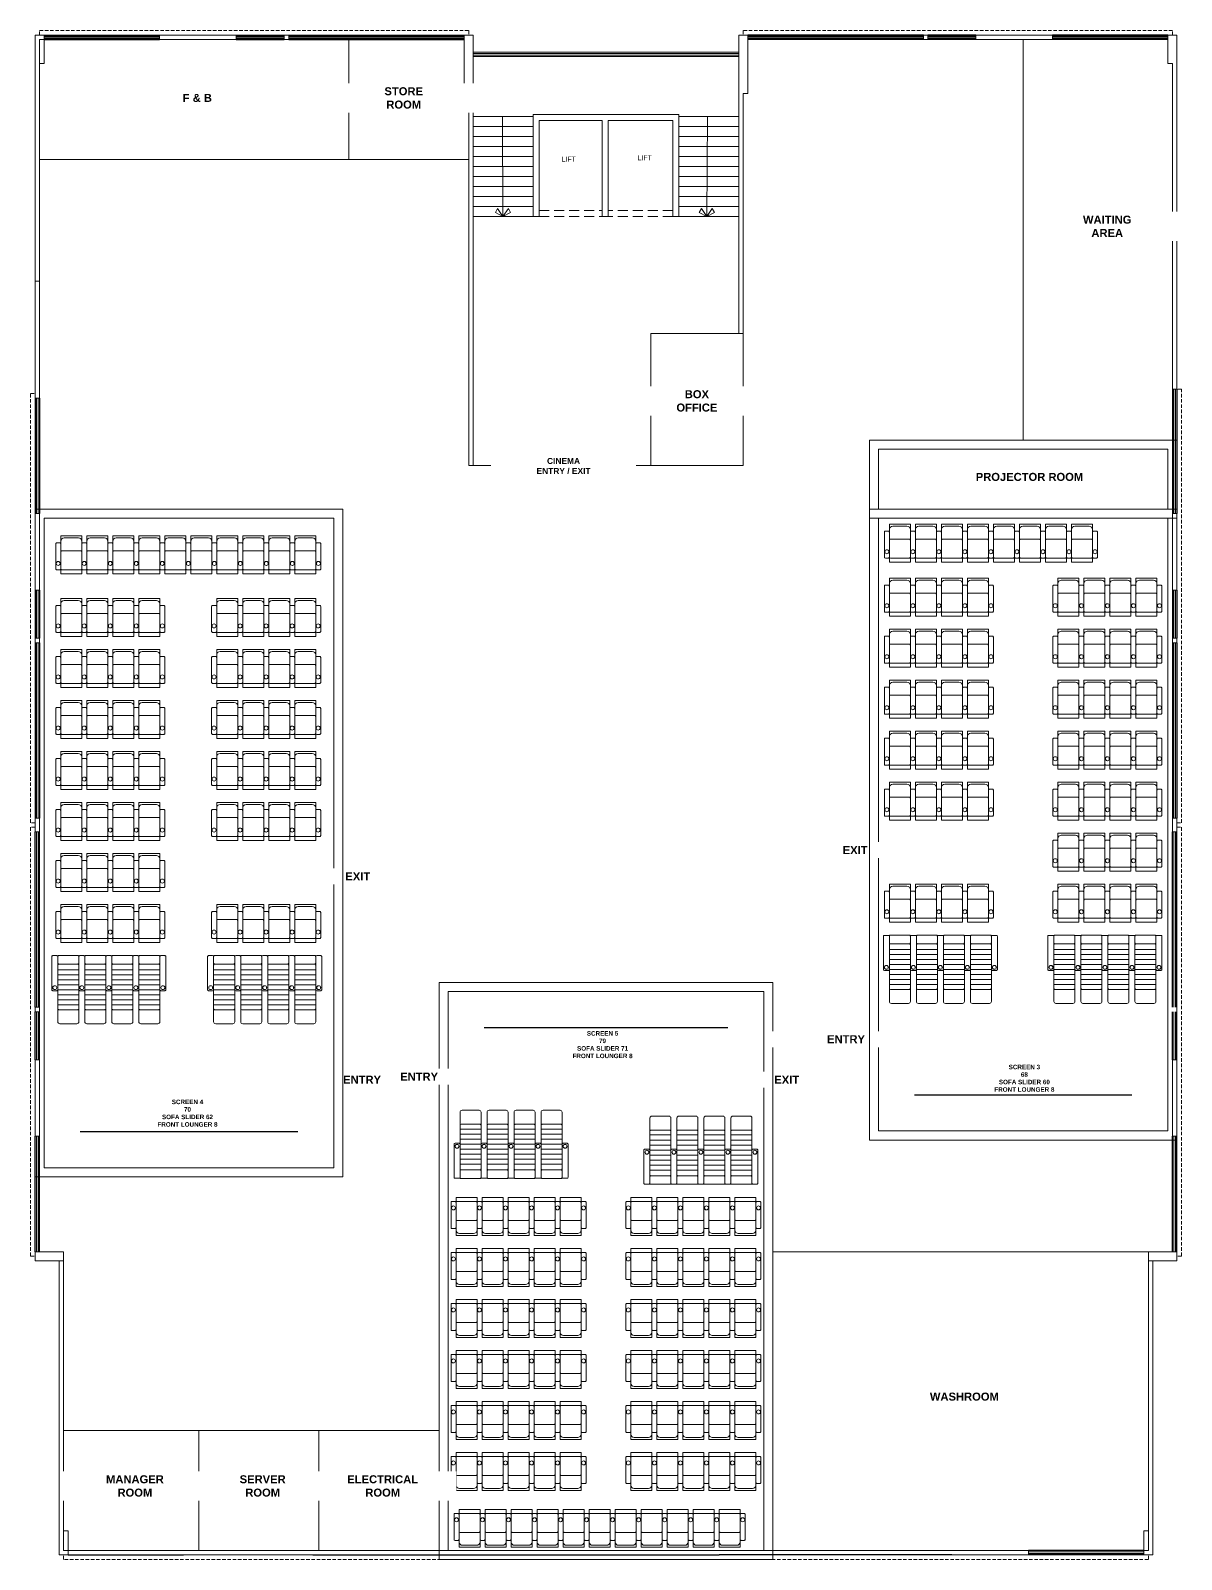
# Model space of a CAD drawing. Header units: inches. Extents: x 1807 to 67852, y 1160 to 20242.
# Drawn here: x 64494 to 65645, y 3466 to 4995 of the extents above; entities that cross this region are included whole.
import ezdxf
from ezdxf.lldxf.tags import DXFTag

# ---------------------------------------------------------------- set-up
doc = ezdxf.new("R2010")
doc.units = ezdxf.units.IN
doc.header["$MEASUREMENT"] = 0
doc.linetypes.add('DASHED', pattern=[0.75, 0.5, -0.25])
for name, color, linetype, lineweight in [('02WINDOW & DOTTED', 8, 'Continuous', 20), ('CHAIRS', 34, 'Continuous', 20), ('elev1', 250, 'Continuous', 15), ('Nstair', 8, 'Continuous', 20), ('PROJ.', 8, 'DASHED', 20), ('RAILING', 8, 'Continuous', 25), ('Railing 01', 8, 'Continuous', 18), ('SHOP TEXT', 7, 'Continuous', 15), ('text', 7, 'Continuous', 15), ('wall', 7, 'Continuous', 20), ('WALLS', 7, 'Continuous', 20)]:
    doc.layers.add(name, color=color, linetype=linetype, lineweight=lineweight)
doc.layers.add('GF', color=36, linetype='Continuous')
doc.styles.add('Krupalu 1', font='arial.ttf')
doc.styles.add('title block', font='')
doc.styles.get('title block').set_extended_font_data('Gulim')
tags = doc.linetypes.add('HIDDEN', pattern=[0.375, 0.25, -0.125]).pattern_tags.tags
tags[6:7] = [DXFTag(74, 4), DXFTag(75, 0), DXFTag(340, '0'), DXFTag(46, 1.0), DXFTag(50, 0.0), DXFTag(44, 0.0), DXFTag(45, 0.0)]
tags[4:5] = [DXFTag(74, 4), DXFTag(75, 0), DXFTag(340, '0'), DXFTag(46, 1.0), DXFTag(50, 0.0), DXFTag(44, 0.0), DXFTag(45, 0.0)]

# ---------------------------------------------------------------- blocks, each defined once
blk = doc.blocks.new('Recliner chair-01')
at = {"layer": 'CHAIRS', "linetype": 'HIDDEN', "lineweight": -2}
blk.add_lwpolyline([(-10.5, 33.9), (10.5, 33.9), (10.5, -4), (-10.5, -4)], close=True, dxfattribs=at)
at = {"layer": 'CHAIRS', "lineweight": -2}
for points in [[(-7.1, 31.9), (7.1, 31.9, -0.414214), (10.5, 28.5), (10.5, 1, -0.414214), (9.5, 0), (-9.5, 0, -0.414214), (-10.5, 1), (-10.5, 28.5, -0.414214)], [(-10.5, 1), (-10.5, 26, 0.414214), (-11.5, 27), (-14.5, 27, 0.414214), (-15.5, 26), (-15.5, 1, 0.414214), (-14.5, 0), (-11.5, 0, 0.414214)], [(10.5, 1), (10.5, 18, 0.414214), (9.5, 19), (-9.5, 19, 0.414214), (-10.5, 18), (-10.5, 1, 0.414214), (-9.5, 0), (9.5, 0, 0.414214)], [(10.5, 1), (10.5, 26, -0.414214), (11.5, 27), (14.5, 27, -0.414214), (15.5, 26), (15.5, 1, -0.414214), (14.5, 0), (11.5, 0, -0.414214)]]:
    blk.add_lwpolyline(points, format="xyb", close=True, dxfattribs=at)
for centre in [(-13, 6.4), (13.1, 6.4)]:
    blk.add_circle(centre, 2, dxfattribs=at)
blk = doc.blocks.new('*U634')
at = {"layer": 'CHAIRS'}
blk.add_blockref('Recliner chair-01', (0, -14.9), dxfattribs=at)
blk = doc.blocks.new('*U633')
at = {"layer": 'GF', "color": 0, "linetype": 'ByBlock', "lineweight": -2}
for p in [(0, 0), (26, 0), (52, 0), (78, 0)]:
    blk.add_blockref('*U634', p, dxfattribs=at)
at = {"layer": 'GF', "color": 0, "linetype": 'ByBlock', "lineweight": -2, "transparency": 16777216}
for p in [(104, 0), (130, 0), (156, 0), (182, 0), (208, 0), (234, 0), (260, 0)]:
    blk.add_blockref('*U634', p, dxfattribs=at)
blk = doc.blocks.new('*U636')
at = {"layer": 'CHAIRS'}
blk.add_blockref('Recliner chair-01', (0, -14.9), dxfattribs=at)
blk = doc.blocks.new('*U635')
at = {"layer": 'GF', "color": 0, "linetype": 'ByBlock', "lineweight": -2}
for p in [(0, 0), (26, 0), (52, 0), (78, 0)]:
    blk.add_blockref('*U636', p, dxfattribs=at)
at = {"layer": 'GF', "color": 0, "linetype": 'ByBlock', "lineweight": -2, "transparency": 16777216}
for p in [(104, 0), (0, -51), (26, -51), (52, -51), (78, -51), (104, -51), (0, -102), (26, -102), (52, -102), (78, -102), (104, -102), (0, -153), (26, -153), (52, -153), (78, -153), (104, -153), (0, -204), (26, -204), (52, -204), (78, -204), (104, -204), (0, -255), (26, -255), (52, -255), (78, -255), (104, -255)]:
    blk.add_blockref('*U636', p, dxfattribs=at)
blk = doc.blocks.new('*U638')
at = {"layer": 'CHAIRS'}
blk.add_blockref('Recliner chair-01', (0, -14.9), dxfattribs=at)
blk = doc.blocks.new('*U637')
at = {"layer": 'GF', "color": 0, "linetype": 'ByBlock', "lineweight": -2}
for p in [(0, 0), (26, 0), (52, 0), (78, 0)]:
    blk.add_blockref('*U638', p, dxfattribs=at)
at = {"layer": 'GF', "color": 0, "linetype": 'ByBlock', "lineweight": -2, "transparency": 16777216}
for p in [(104, 0), (0, -51), (26, -51), (52, -51), (78, -51), (104, -51), (0, -102), (26, -102), (52, -102), (78, -102), (104, -102), (0, -153), (26, -153), (52, -153), (78, -153), (104, -153), (0, -204), (26, -204), (52, -204), (78, -204), (104, -204), (0, -255), (26, -255), (52, -255), (78, -255), (104, -255)]:
    blk.add_blockref('*U638', p, dxfattribs=at)
blk = doc.blocks.new("Lounger - 21''")
at = {"layer": 'CHAIRS', "color": 250}
for p, q in [((-10.5, -14.3), (10.5, -14.3)), ((-10.5, -19.3), (10.5, -19.3)), ((-10.5, -24.3), (10.5, -24.3)), ((-10.5, -29.3), (10.5, -29.3)), ((-10.5, -34.3), (10.5, -34.3)), ((-10.5, -39.3), (10.5, -39.3)), ((-10.5, -44.3), (10.5, -44.3)), ((-10.5, -49.3), (10.5, -49.3))]:
    blk.add_line(p, q, dxfattribs=at)
at = {"layer": 'CHAIRS'}
for points in [[(-9.5, -8.5), (9.5, -8.5, 0.414214), (10.5, -7.5), (10.5, -1, 0.414214), (9.5, 0), (-9.5, 0, 0.414214), (-10.5, -1), (-10.5, -7.5, 0.414214)], [(-16.5, -1.1), (-16.5, -34.1, 0.414214), (-15.5, -35.1), (-11.5, -35.1, 0.414214), (-10.5, -34.1), (-10.5, -1.1, 0.414214), (-11.5, -0.1), (-15.5, -0.1, 0.414214)], [(-9.5, -8.5), (9.5, -8.5, -0.414214), (10.5, -9.5), (10.5, -66.2, -0.414214), (8.5, -68.2), (-8.5, -68.2, -0.414214), (-10.5, -66.2), (-10.5, -9.5, -0.414214)], [(16.5, -1.1), (16.5, -34.1, -0.414214), (15.5, -35.1), (11.5, -35.1, -0.414214), (10.5, -34.1), (10.5, -1.1, -0.414214), (11.5, -0.1), (15.5, -0.1, -0.414214)]]:
    blk.add_lwpolyline(points, format="xyb", close=True, dxfattribs=at)
blk.add_lwpolyline([(-10.5, -43.7), (-10.5, -53.1, 0.414214), (-9.5, -54.1), (9.5, -54.1, 0.414214), (10.5, -53.1), (10.5, -43.7)], format="xyb", dxfattribs=at)
for centre, radius in [((-13.5, -32.1), 1.99), ((-13.5, -32.1), 1.89), ((13.5, -32.1), 1.99), ((13.5, -32.1), 1.89)]:
    blk.add_circle(centre, radius, dxfattribs=at)
blk = doc.blocks.new('*U632')
at = {"layer": 'CHAIRS'}
blk.add_blockref("Lounger - 21''", (0, 34.1, -172020), dxfattribs=at)
blk = doc.blocks.new('*U631')
at = {"layer": 'elev1', "color": 0, "linetype": 'ByBlock', "lineweight": -2}
for p in [(0, 0), (27, 0), (54, 0), (81, 0)]:
    blk.add_blockref('*U632', p, dxfattribs=at)
blk = doc.blocks.new('*U640')
at = {"layer": 'CHAIRS'}
blk.add_blockref("Lounger - 21''", (0, 34.1, -172020), dxfattribs=at)
blk = doc.blocks.new('*U639')
at = {"layer": 'elev1', "color": 0, "linetype": 'ByBlock', "lineweight": -2}
for p in [(0, 0), (27, 0), (54, 0), (81, 0)]:
    blk.add_blockref('*U640', p, dxfattribs=at)
blk = doc.blocks.new('*U646')
at = {"layer": 'CHAIRS'}
blk.add_blockref('Recliner chair-01', (0, -14.9), dxfattribs=at)
blk = doc.blocks.new('*U645')
at = {"layer": 'GF', "color": 0, "linetype": 'ByBlock', "lineweight": -2}
for p in [(0, 0), (26, 0), (52, 0), (78, 0)]:
    blk.add_blockref('*U646', p, dxfattribs=at)
at = {"layer": 'GF', "color": 0, "linetype": 'ByBlock', "lineweight": -2, "transparency": 16777216}
for p in [(104, 0), (130, 0), (156, 0), (182, 0)]:
    blk.add_blockref('*U646', p, dxfattribs=at)
blk = doc.blocks.new('*U648')
at = {"layer": 'CHAIRS'}
blk.add_blockref('Recliner chair-01', (0, -14.9), dxfattribs=at)
blk = doc.blocks.new('*U647')
at = {"layer": 'GF', "color": 0, "linetype": 'ByBlock', "lineweight": -2}
for p in [(0, 0), (26, 0), (52, 0), (78, 0)]:
    blk.add_blockref('*U648', p, dxfattribs=at)
at = {"layer": 'GF', "color": 0, "linetype": 'ByBlock', "lineweight": -2, "transparency": 16777216}
for p in [(0, -51), (26, -51), (52, -51), (78, -51), (0, -102), (26, -102), (52, -102), (78, -102), (0, -153), (26, -153), (52, -153), (78, -153), (0, -204), (26, -204), (52, -204), (78, -204), (0, -255), (26, -255), (52, -255), (78, -255), (0, -306), (26, -306), (52, -306), (78, -306)]:
    blk.add_blockref('*U648', p, dxfattribs=at)
blk = doc.blocks.new('*U650')
at = {"layer": 'CHAIRS'}
blk.add_blockref("Lounger - 21''", (0, 34.1, -172020), dxfattribs=at)
blk = doc.blocks.new('*U649')
at = {"layer": 'elev1', "color": 0, "linetype": 'ByBlock', "lineweight": -2}
for p in [(0, 0), (27, 0), (54, 0), (81, 0)]:
    blk.add_blockref('*U650', p, dxfattribs=at)
blk = doc.blocks.new('*U652')
at = {"layer": 'CHAIRS'}
blk.add_blockref("Lounger - 21''", (0, 34.1, -172020), dxfattribs=at)
blk = doc.blocks.new('*U651')
at = {"layer": 'elev1', "color": 0, "linetype": 'ByBlock', "lineweight": -2}
for p in [(0, 0), (27, 0), (54, 0), (81, 0)]:
    blk.add_blockref('*U652', p, dxfattribs=at)
blk = doc.blocks.new('*U654')
at = {"layer": 'CHAIRS'}
blk.add_blockref('Recliner chair-01', (0, -14.9), dxfattribs=at)
blk = doc.blocks.new('*U653')
at = {"layer": 'GF', "color": 0, "linetype": 'ByBlock', "lineweight": -2}
for p in [(0, 0), (26, 0), (52, 0), (78, 0)]:
    blk.add_blockref('*U654', p, dxfattribs=at)
at = {"layer": 'GF', "color": 0, "linetype": 'ByBlock', "lineweight": -2, "transparency": 16777216}
for p in [(0, -51), (26, -51), (52, -51), (78, -51), (0, -102), (26, -102), (52, -102), (78, -102), (0, -153), (26, -153), (52, -153), (78, -153), (0, -204), (26, -204), (52, -204), (78, -204)]:
    blk.add_blockref('*U654', p, dxfattribs=at)
blk = doc.blocks.new('*U656')
at = {"layer": 'CHAIRS'}
blk.add_blockref('Recliner chair-01', (0, -14.9), dxfattribs=at)
blk = doc.blocks.new('*U655')
at = {"layer": 'GF', "color": 0, "linetype": 'ByBlock', "lineweight": -2}
for p in [(0, 0), (26, 0), (52, 0), (78, 0)]:
    blk.add_blockref('*U656', p, dxfattribs=at)
blk = doc.blocks.new('*U658')
at = {"layer": 'CHAIRS'}
blk.add_blockref('Recliner chair-01', (0, -14.9), dxfattribs=at)
blk = doc.blocks.new('*U657')
at = {"layer": 'GF', "color": 0, "linetype": 'ByBlock', "lineweight": -2}
for p in [(0, 0), (26, 0), (52, 0), (78, 0)]:
    blk.add_blockref('*U658', p, dxfattribs=at)
at = {"layer": 'GF', "color": 0, "linetype": 'ByBlock', "lineweight": -2, "transparency": 16777216}
for p in [(104, 0), (130, 0), (156, 0), (182, 0), (208, 0), (234, 0)]:
    blk.add_blockref('*U658', p, dxfattribs=at)
blk = doc.blocks.new('*U662')
at = {"layer": 'CHAIRS'}
blk.add_blockref('Recliner chair-01', (0, -14.9), dxfattribs=at)
blk = doc.blocks.new('*U661')
at = {"layer": 'GF', "color": 0, "linetype": 'ByBlock', "lineweight": -2}
for p in [(0, 0), (26, 0), (52, 0), (78, 0)]:
    blk.add_blockref('*U662', p, dxfattribs=at)
at = {"layer": 'GF', "color": 0, "linetype": 'ByBlock', "lineweight": -2, "transparency": 16777216}
for p in [(0, -51), (26, -51), (52, -51), (78, -51), (0, -102), (26, -102), (52, -102), (78, -102), (0, -153), (26, -153), (52, -153), (78, -153), (0, -204), (26, -204), (52, -204), (78, -204), (0, -255), (26, -255), (52, -255), (78, -255), (0, -306), (26, -306), (52, -306), (78, -306)]:
    blk.add_blockref('*U662', p, dxfattribs=at)
blk = doc.blocks.new('*U668')
at = {"layer": 'CHAIRS'}
blk.add_blockref("Lounger - 21''", (0, 34.1, -172020), dxfattribs=at)
blk = doc.blocks.new('*U667')
at = {"layer": 'elev1', "color": 0, "linetype": 'ByBlock', "lineweight": -2}
for p in [(0, 0), (27, 0), (54, 0), (81, 0)]:
    blk.add_blockref('*U668', p, dxfattribs=at)
blk = doc.blocks.new('*U666')
at = {"layer": 'CHAIRS'}
blk.add_blockref('Recliner chair-01', (0, -14.9), dxfattribs=at)
blk = doc.blocks.new('*U665')
at = {"layer": 'GF', "color": 0, "linetype": 'ByBlock', "lineweight": -2}
for p in [(0, 0), (26, 0), (52, 0), (78, 0)]:
    blk.add_blockref('*U666', p, dxfattribs=at)
at = {"layer": 'GF', "color": 0, "linetype": 'ByBlock', "lineweight": -2, "transparency": 16777216}
for p in [(0, -51), (26, -51), (52, -51), (78, -51), (0, -102), (26, -102), (52, -102), (78, -102), (0, -153), (26, -153), (52, -153), (78, -153), (0, -204), (26, -204), (52, -204), (78, -204)]:
    blk.add_blockref('*U666', p, dxfattribs=at)
blk = doc.blocks.new('*U660')
at = {"layer": 'CHAIRS'}
blk.add_blockref("Lounger - 21''", (0, 34.1, -172020), dxfattribs=at)
blk = doc.blocks.new('*U659')
at = {"layer": 'elev1', "color": 0, "linetype": 'ByBlock', "lineweight": -2}
for p in [(0, 0), (27, 0), (54, 0), (81, 0)]:
    blk.add_blockref('*U660', p, dxfattribs=at)
blk = doc.blocks.new('*U664')
at = {"layer": 'CHAIRS'}
blk.add_blockref('Recliner chair-01', (0, -14.9), dxfattribs=at)
blk = doc.blocks.new('*U663')
at = {"layer": 'GF', "color": 0, "linetype": 'ByBlock', "lineweight": -2}
for p in [(0, 0), (26, 0), (52, 0), (78, 0)]:
    blk.add_blockref('*U664', p, dxfattribs=at)

msp = doc.modelspace()

# ---------------------------------------------------------------- linework, layer by layer
at = {"layer": '02WINDOW & DOTTED'}
for p, q in [((65202.4, 4973.4), (64936.7, 4973.4)), ((65202.4, 4971.9), (64936.7, 4971.9)), ((65202.4, 4970.4), (64936.7, 4970.4)), ((65202.4, 4968.9), (64936.7, 4968.9))]:
    msp.add_line(p, q, dxfattribs=at)
at = {"layer": '02WINDOW & DOTTED', "linetype": 'DASHED', "ltscale": 20}
for p, q in [((65002.9, 4814.9), (65065.9, 4814.9)), ((65136.4, 4814.9), (65071.9, 4814.9)), ((65002.9, 4808.9), (65065.9, 4808.9)), ((65136.4, 4808.9), (65071.9, 4808.9))]:
    msp.add_line(p, q, dxfattribs=at)
at = {"layer": 'Nstair', "ltscale": 10}
for p, q in [((64996.9, 4908.9), (64936.9, 4908.9)), ((64966.1, 4908.9), (64966.6, 4808.9)), ((65142.4, 4908.9), (65202.4, 4908.9)), ((65171, 4908.9), (65170.4, 4808.9)), ((64996.9, 4898.9), (64936.9, 4898.9)), ((65142.4, 4898.9), (65202.4, 4898.9)), ((64996.9, 4888.9), (64936.9, 4888.9)), ((64996.9, 4878.9), (64936.9, 4878.9)), ((65142.4, 4888.9), (65202.4, 4888.9)), ((65142.4, 4878.9), (65202.4, 4878.9)), ((64996.9, 4868.9), (64936.9, 4868.9)), ((65142.4, 4868.9), (65202.4, 4868.9)), ((64996.9, 4858.9), (64936.9, 4858.9)), ((64996.9, 4848.9), (64936.9, 4848.9)), ((65142.4, 4858.9), (65202.4, 4858.9)), ((65142.4, 4848.9), (65202.4, 4848.9)), ((64996.9, 4838.9), (64936.9, 4838.9)), ((65142.4, 4838.9), (65202.4, 4838.9)), ((64996.9, 4828.9), (64936.9, 4828.9)), ((64996.9, 4818.9), (64936.9, 4818.9)), ((64959.1, 4813.1), (64961.2, 4817)), ((64961.2, 4817), (64966.6, 4808.9)), ((64972, 4817), (64966.6, 4808.9)), ((64974.2, 4813.1), (64972, 4817)), ((65142.4, 4828.9), (65202.4, 4828.9)), ((65142.4, 4818.9), (65202.4, 4818.9)), ((65162.9, 4813.1), (65165.1, 4817)), ((65165.1, 4817), (65170.4, 4808.9)), ((65175.8, 4817), (65170.4, 4808.9)), ((65178, 4813.1), (65175.8, 4817)), ((64996.9, 4808.9), (64936.9, 4808.9)), ((64966.6, 4808.9), (64959.1, 4813.1)), ((64966.6, 4808.9), (64974.2, 4813.1)), ((65142.4, 4808.9), (65202.4, 4808.9)), ((65170.4, 4808.9), (65162.9, 4813.1)), ((65170.4, 4808.9), (65178, 4813.1))]:
    msp.add_line(p, q, dxfattribs=at)
at = {"layer": 'PROJ.', "ltscale": 7}
for points in [[(64503.4, 4990.4), (64503.4, 4994.9), (64932.4, 4994.9), (64932.4, 4990.4)], [(65635.9, 4990.4), (65635.9, 4994.9), (65206.9, 4994.9), (65206.9, 4990.4)], [(64498.9, 4202.9), (64494.4, 4202.9), (64494.4, 4631.9), (64498.9, 4631.9)], [(65640.4, 4202.9), (65644.9, 4202.9), (65644.9, 4636.4), (65640.4, 4636.4)], [(64498.9, 4198.4), (64494.4, 4198.4), (64494.4, 3769.4), (64498.9, 3769.4)], [(65640.4, 4198.4), (65644.9, 4198.4), (65644.9, 3769.4), (65640.4, 3769.4)], [(65185.3, 3466.4), (65182.9, 3466.4), (64527.4, 3466.4), (64527.4, 3470.9)], [(65185.3, 3466.4), (65182.9, 3466.4), (65611.9, 3466.4), (65611.9, 3470.9)]]:
    msp.add_lwpolyline(points, dxfattribs=at)
at = {"layer": 'RAILING'}
for p, q in [((64507.9, 4990.4), (64623.4, 4990.4)), ((64507.9, 4988.9), (64623.4, 4988.9)), ((64507.9, 4987.4), (64623.4, 4987.4)), ((64507.9, 4985.9), (64623.4, 4985.9)), ((64699.9, 4990.4), (64747.9, 4990.4)), ((64699.9, 4988.9), (64747.9, 4988.9)), ((64699.9, 4987.4), (64747.9, 4987.4)), ((64699.9, 4985.9), (64747.9, 4985.9)), ((64752.4, 4990.4), (64927.9, 4990.4)), ((64752.4, 4988.9), (64927.9, 4988.9)), ((64752.4, 4987.4), (64927.9, 4987.4)), ((64752.4, 4985.9), (64927.9, 4985.9)), ((65386.9, 4990.4), (65211.4, 4990.4)), ((65386.9, 4988.9), (65211.4, 4988.9)), ((65386.9, 4987.4), (65211.4, 4987.4)), ((65386.9, 4985.9), (65211.4, 4985.9)), ((65439.4, 4990.4), (65391.4, 4990.4)), ((65439.4, 4988.9), (65391.4, 4988.9)), ((65439.4, 4987.4), (65391.4, 4987.4)), ((65439.4, 4985.9), (65391.4, 4985.9)), ((65631.4, 4990.4), (65515.9, 4990.4)), ((65631.4, 4988.9), (65515.9, 4988.9)), ((65631.4, 4987.4), (65515.9, 4987.4)), ((65631.4, 4985.9), (65515.9, 4985.9)), ((65635.9, 4636.4), (65635.9, 4511.9)), ((65640.4, 4636.4), (65640.4, 4511.9)), ((64498.9, 4627.4), (64498.9, 4511.9)), ((64503.4, 4627.4), (64503.4, 4511.9)), ((64498.9, 4435.4), (64498.9, 4387.4)), ((64503.4, 4435.4), (64503.4, 4387.4)), ((65635.9, 4435.4), (65635.9, 4387.4)), ((65640.4, 4435.4), (65640.4, 4387.4)), ((64498.9, 4382.9), (64498.9, 4207.4)), ((64503.4, 4382.9), (64503.4, 4207.4)), ((65635.9, 4382.9), (65635.9, 4207.4)), ((65640.4, 4382.9), (65640.4, 4207.4)), ((64498.9, 4018.4), (64498.9, 4193.9)), ((64503.4, 4018.4), (64503.4, 4193.9)), ((65635.9, 4018.4), (65635.9, 4193.9)), ((65640.4, 4018.4), (65640.4, 4193.9)), ((64498.9, 3965.9), (64498.9, 4013.9)), ((64503.4, 3965.9), (64503.4, 4013.9)), ((65635.9, 3965.9), (65635.9, 4013.9)), ((65640.4, 3965.9), (65640.4, 4013.9)), ((64498.9, 3773.9), (64498.9, 3889.4)), ((64503.4, 3773.9), (64503.4, 3889.4)), ((65635.9, 3773.9), (65635.9, 3889.4)), ((65640.4, 3773.9), (65640.4, 3889.4)), ((64531.9, 3470.9), (64647.4, 3470.9)), ((64776.4, 3470.9), (65182.9, 3470.9)), ((64960.9, 3470.9), (65178.4, 3470.9)), ((65358.4, 3470.9), (65182.9, 3470.9)), ((65415.4, 3470.9), (65358.4, 3470.9)), ((65607.4, 3475.4), (65491.9, 3475.4)), ((65607.4, 3470.9), (65491.9, 3470.9))]:
    msp.add_line(p, q, dxfattribs=at)
at = {"layer": 'Railing 01'}
for p, q in [((65637.4, 4636.4), (65637.4, 4511.9)), ((65638.9, 4636.4), (65638.9, 4511.9)), ((64500.4, 4627.4), (64500.4, 4511.9)), ((64501.9, 4627.4), (64501.9, 4511.9)), ((64500.4, 4435.4), (64500.4, 4387.4)), ((64501.9, 4435.4), (64501.9, 4387.4)), ((65637.4, 4435.4), (65637.4, 4387.4)), ((65638.9, 4435.4), (65638.9, 4387.4)), ((64500.4, 4382.9), (64500.4, 4207.4)), ((64501.9, 4382.9), (64501.9, 4207.4)), ((65637.4, 4382.9), (65637.4, 4207.4)), ((65638.9, 4382.9), (65638.9, 4207.4)), ((64500.4, 4018.4), (64500.4, 4193.9)), ((64501.9, 4018.4), (64501.9, 4193.9)), ((65637.4, 4018.4), (65637.4, 4193.9)), ((65638.9, 4018.4), (65638.9, 4193.9)), ((64500.4, 3965.9), (64500.4, 4013.9)), ((64501.9, 3965.9), (64501.9, 4013.9)), ((65637.4, 3965.9), (65637.4, 4013.9)), ((65638.9, 3965.9), (65638.9, 4013.9)), ((64500.4, 3773.9), (64500.4, 3889.4)), ((64501.9, 3773.9), (64501.9, 3889.4)), ((65637.4, 3773.9), (65637.4, 3889.4)), ((65638.9, 3773.9), (65638.9, 3889.4)), ((65607.4, 3473.9), (65491.9, 3473.9)), ((65607.4, 3472.4), (65491.9, 3472.4))]:
    msp.add_line(p, q, dxfattribs=at)
at = {"layer": 'wall'}
for p, q in [((64498.9, 4990.4), (64498.9, 4744.4)), ((64498.9, 4990.4), (64507.9, 4990.4)), ((64507.9, 4966.4), (64507.9, 4990.4)), ((64623.4, 4990.4), (64623.4, 4985.9)), ((64623.4, 4990.4), (64699.9, 4990.4)), ((64623.4, 4985.9), (64695.4, 4985.9)), ((64695.4, 4985.9), (64695.4, 4985.9)), ((64699.9, 4985.9), (64695.4, 4985.9)), ((64699.9, 4990.4), (64699.9, 4985.9)), ((64747.9, 4990.4), (64747.9, 4990.4)), ((64747.9, 4990.4), (64752.4, 4990.4)), ((64927.9, 4990.4), (64927.9, 4936.4)), ((64927.9, 4990.4), (64936.9, 4990.4)), ((64936.9, 4990.4), (64936.9, 4560.1)), ((65202.4, 4990.4), (65202.4, 4691.9)), ((65211.4, 4990.4), (65202.4, 4990.4)), ((65211.4, 4990.4), (65211.4, 4936.4)), ((65386.9, 4990.4), (65386.9, 4985.9)), ((65391.4, 4990.4), (65386.9, 4990.4)), ((65391.4, 4990.4), (65391.4, 4985.9)), ((65439.4, 4990.4), (65439.4, 4985.9)), ((65515.9, 4990.4), (65439.4, 4990.4)), ((65515.9, 4985.9), (65439.4, 4985.9)), ((65515.9, 4990.4), (65515.9, 4985.9)), ((65631.4, 4966.4), (65631.4, 4990.4)), ((65640.4, 4990.4), (65631.4, 4990.4)), ((65640.4, 4990.4), (65640.4, 4744.4)), ((64503.4, 4961.9), (64503.4, 4801.4)), ((64507.9, 4961.9), (64503.4, 4961.9)), ((64507.9, 4961.9), (64507.9, 4966.4)), ((65631.4, 4961.9), (65631.4, 4966.4)), ((65631.4, 4966.4), (65631.4, 4966.4)), ((65631.4, 4961.9), (65635.9, 4961.9)), ((65635.9, 4961.9), (65635.9, 4801.4)), ((64927.9, 4931.9), (64927.9, 4936.4)), ((64927.9, 4936.4), (64927.9, 4936.4)), ((64927.9, 4931.9), (64932.4, 4931.9)), ((64932.4, 4931.9), (64932.4, 4560.1)), ((65206.9, 4931.9), (65206.9, 4691.9)), ((65211.4, 4931.9), (65206.9, 4931.9)), ((65211.4, 4931.9), (65211.4, 4936.4)), ((65211.4, 4936.4), (65211.4, 4936.4)), ((65071.9, 4910.9), (64996.9, 4910.9)), ((64996.9, 4910.9), (64996.9, 4808.9)), ((65065.9, 4910.9), (65142.4, 4910.9)), ((65142.4, 4910.9), (65142.4, 4808.9)), ((65002.9, 4808.9), (65002.9, 4904.9)), ((65002.9, 4904.9), (65065.9, 4904.9)), ((65065.9, 4904.9), (65065.9, 4808.9)), ((65065.9, 4808.9), (65065.9, 4904.9)), ((65071.9, 4808.9), (65071.9, 4904.9)), ((65136.4, 4904.9), (65071.9, 4904.9)), ((65071.9, 4904.9), (65071.9, 4808.9)), ((65136.4, 4808.9), (65136.4, 4904.9)), ((64503.4, 4801.4), (64503.4, 4796.9)), ((64503.4, 4801.4), (64503.4, 4801.4)), ((64996.9, 4808.9), (65002.9, 4808.9)), ((65065.9, 4808.9), (65071.9, 4808.9)), ((65071.9, 4808.9), (65065.9, 4808.9)), ((65142.4, 4808.9), (65136.4, 4808.9)), ((65635.9, 4801.4), (65635.9, 4796.9)), ((65635.9, 4801.4), (65635.9, 4801.4)), ((64503.4, 4796.9), (64503.4, 4796.9)), ((64503.4, 4796.9), (64503.4, 4744.4)), ((65635.9, 4796.9), (65635.9, 4796.9)), ((65635.9, 4796.9), (65635.9, 4744.4)), ((64498.9, 4627.4), (64498.9, 4636.4)), ((64498.9, 4511.9), (64498.9, 4435.4)), ((64503.4, 4511.9), (64498.9, 4511.9)), ((64503.4, 4511.9), (64503.4, 4439.9)), ((65635.9, 4511.9), (65635.9, 4439.9)), ((65635.9, 4511.9), (65640.4, 4511.9)), ((65640.4, 4511.9), (65640.4, 4435.4)), ((64503.4, 4435.4), (64498.9, 4435.4)), ((64503.4, 4439.9), (64503.4, 4439.9)), ((64503.4, 4439.9), (64503.4, 4435.4)), ((65635.9, 4439.9), (65635.9, 4439.9)), ((65635.9, 4439.9), (65635.9, 4435.4)), ((65635.9, 4435.4), (65640.4, 4435.4)), ((64498.9, 4382.9), (64498.9, 4387.4)), ((65640.4, 4382.9), (65640.4, 4387.4)), ((64498.9, 4207.4), (64498.9, 4198.4)), ((65640.4, 4207.4), (65640.4, 4198.4)), ((64498.9, 4193.9), (64498.9, 4202.9)), ((65640.4, 4193.9), (65640.4, 4202.9)), ((64498.9, 4018.4), (64498.9, 4013.9)), ((65640.4, 4018.4), (65640.4, 4013.9)), ((64498.9, 3889.4), (64498.9, 3965.9)), ((64503.4, 3889.4), (64503.4, 3961.4)), ((65635.9, 3965.9), (65640.4, 3965.9)), ((65635.9, 3961.4), (65635.9, 3965.9)), ((65635.9, 3889.4), (65635.9, 3961.4)), ((65640.4, 3889.4), (65640.4, 3965.9)), ((65635.9, 3893.9), (65635.9, 3893.9)), ((65635.9, 3889.4), (65640.4, 3889.4)), ((64522.9, 3773.9), (64498.9, 3773.9)), ((64498.9, 3773.9), (64498.9, 3764.9)), ((64527.4, 3765), (64498.9, 3764.9)), ((64522.9, 3773.9), (64522.9, 3773.9)), ((64522.9, 3773.9), (64527.4, 3773.9)), ((64527.4, 3764.9), (64527.4, 3773.9)), ((65616.4, 3773.9), (65616.4, 3773.9)), ((64522.9, 3716.9), (64522.9, 3470.9)), ((64527.4, 3716.9), (64527.4, 3494.9)), ((65616.4, 3716.9), (65616.4, 3470.9)), ((65611.9, 3712.4), (65611.9, 3494.9)), ((64531.9, 3494.9), (64531.9, 3470.9)), ((65607.4, 3494.9), (65607.4, 3470.9)), ((64531.9, 3470.9), (64522.9, 3470.9)), ((64531.9, 3475.4), (64531.9, 3470.9)), ((64536.4, 3475.4), (64531.9, 3475.4)), ((65491.9, 3470.9), (64531.9, 3470.9)), ((64536.4, 3475.4), (64536.4, 3475.4)), ((65491.9, 3475.4), (64536.4, 3475.4)), ((64647.4, 3470.9), (64776.4, 3470.9)), ((64719.4, 3475.4), (64719.4, 3475.4)), ((64956.4, 3470.9), (64960.9, 3470.9)), ((65607.4, 3470.9), (65616.4, 3470.9))]:
    msp.add_line(p, q, dxfattribs=at)
at = {"layer": 'WALLS'}
for p, q in [((65206.9, 4691.9), (65202.4, 4691.9)), ((64932.4, 4560.1), (64936.9, 4560.1)), ((64936.9, 4560.1), (65114.3, 4560.1))]:
    msp.add_line(p, q, dxfattribs=at)
at = {"layer": 'WALLS', "lineweight": 30}
for p, q in [((64947.7, 3998.2), (65191.5, 3998.2)), ((64761.4, 3893.9), (64543.9, 3893.9))]:
    msp.add_line(p, q, dxfattribs=at)
at = {"layer": 'WALLS'}
for points in [[(64812.4, 4865.9), (64503.4, 4865.9), (64503.4, 4985.9), (64812.4, 4985.9)], [(64752.4, 4985.9), (64747.9, 4985.9), (64747.9, 4990.4), (64752.4, 4990.4)], [(64812.4, 4865.9), (64932.4, 4865.9), (64932.4, 4931.9), (64927.9, 4931.9), (64927.9, 4985.9), (64812.4, 4985.9)], [(65486.6, 4585.4), (65635.9, 4585.4), (65635.9, 4961.9), (65631.4, 4961.9), (65631.4, 4985.9), (65486.6, 4985.9)], [(64498.9, 4744.4), (64503.4, 4744.4), (64503.4, 4627.4), (64498.9, 4627.4)], [(65114.3, 4691.9), (65206.9, 4691.9), (65206.9, 4560.1), (65114.3, 4560.1)], [(65341.9, 4516.4), (65631.4, 4516.4), (65631.4, 4576.4), (65341.9, 4576.4)], [(64503.4, 4382.9), (64498.9, 4382.9), (64498.9, 4387.4), (64503.4, 4387.4)], [(65635.9, 4387.4), (65640.4, 4387.4), (65640.4, 4382.9), (65635.9, 4382.9)], [(64503.4, 4193.9), (64498.9, 4193.9), (64498.9, 4207.4), (64503.4, 4207.4)], [(65635.9, 4207.4), (65640.4, 4207.4), (65640.4, 4193.9), (65635.9, 4193.9)], [(65227.5, 3475.4), (64911.7, 3475.4), (64911.7, 4034.2), (65227.5, 4034.2)], [(64503.4, 4013.9), (64498.9, 4013.9), (64498.9, 4018.4), (64503.4, 4018.4)], [(64498.9, 3965.9), (64503.4, 3965.9), (64503.4, 3889.4), (64498.9, 3889.4)], [(65611.9, 3773.9), (65236.5, 3773.9), (65236.5, 3475.4), (65611.9, 3475.4)], [(65611.9, 3764.9), (65640.4, 3764.9), (65640.4, 3773.9), (65611.9, 3773.9)], [(64527.4, 3595.4), (64662.7, 3595.4), (64662.7, 3475.4), (64527.4, 3475.4)], [(64662.7, 3595.4), (64782.7, 3595.4), (64782.7, 3475.4), (64662.7, 3475.4)], [(64782.7, 3595.4), (64902.7, 3595.4), (64902.7, 3475.4), (64782.7, 3475.4)]]:
    msp.add_lwpolyline(points, close=True, dxfattribs=at)
for points in [[(65386.9, 4985.9), (65391.4, 4985.9)], [(65640.4, 4744.4), (65640.4, 4636.4), (65635.9, 4636.4), (65635.9, 4744.4)], [(64522.9, 3716.9), (64522.9, 3764.9)], [(64527.4, 3716.9), (64527.4, 3764.9)], [(65611.9, 3712.4), (65611.9, 3764.9)], [(65616.4, 3716.9), (65616.4, 3764.9)], [(64531.9, 3494.9), (64527.4, 3494.9)], [(65607.4, 3494.9), (65611.9, 3494.9)], [(65491.9, 3475.4), (65491.9, 3470.9)]]:
    msp.add_lwpolyline(points, dxfattribs=at)

# ---------------------------------------------------------------- block references
at = {"layer": 'elev1'}
msp.add_blockref('*U649', (65363.4, 4056.3, 172020), dxfattribs=at)
at = {"layer": 'elev1', "xscale": -1}
msp.add_blockref('*U651', (65608.9, 4056.3, 172020), dxfattribs=at)
at = {"layer": 'elev1'}
for name, p, rotation in [('*U659', (64532.1, 4036, 172020), 359.9999999999952), ('*U631', (65205, 3875.5, 172020), 179.9999999998028)]:
    msp.add_blockref(name, p, dxfattribs=dict(at, rotation=rotation))
at = {"layer": 'elev1', "xscale": -1}
for name, p, rotation in [('*U667', (64768.9, 4036, 172020), 359.9999999999952), ('*U639', (64934.2, 3881.4, 172020), 180.0000000001967)]:
    msp.add_blockref(name, p, dxfattribs=dict(at, rotation=rotation))
at = {"layer": 'GF'}
for name, p, rotation in [('*U645', (65363.4, 4482.4), 359.9999999995785), ('*U661', (64535, 4408.1), 359.9999999999952), ('*U635', (65034.2, 3554.3), 179.9999999998792)]:
    msp.add_blockref(name, p, dxfattribs=dict(at, rotation=rotation))
at = {"layer": 'GF', "xscale": -1}
for name, p in [('*U657', (64769.1, 4470.6)), ('*U647', (65609.9, 4428.4))]:
    msp.add_blockref(name, p, dxfattribs=at)
at = {"layer": 'GF'}
for name, p in [('*U653', (65363.4, 4428.4)), ('*U655', (65363.4, 4122.4))]:
    msp.add_blockref(name, p, dxfattribs=at)
at = {"layer": 'GF', "xscale": -1}
for name, p, rotation in [('*U665', (64768.9, 4408.1), 359.9999999999952), ('*U663', (64768.9, 4102.1), 359.9999999999952), ('*U637', (65105, 3554.3), 180.0000000001334), ('*U633', (64933.2, 3497.5), 180)]:
    msp.add_blockref(name, p, dxfattribs=dict(at, rotation=rotation))

# ---------------------------------------------------------------- texts
at = {"layer": 'SHOP TEXT', "ltscale": 0.1, "style": 'Krupalu 1'}
for p in [(65025.2, 4863.9), (65101.2, 4865.3)]:
    msp.add_text('LIFT', height=5, dxfattribs=at).set_placement(p)
at = {"layer": 'text', "width": 139.144, "attachment_point": 4, "style": 'title block', "bg_fill": 2}
for s, insert, char_height in [('\\pxqc;{\\fArial|b1|i0|c0|p34;SCREEN 3\\P68\\PSOFA SLIDER 60\\PFRONT LOUNGER 8}', (65418.3, 3947.4), 4.5), ('\\pxqc;{\\fArial|b1|i0|c0|p34;ENTRY}', (64756.2, 3946.1), 8)]:
    msp.add_mtext(s, dxfattribs=dict(at, insert=insert, char_height=char_height))

# ---------------------------------------------------------------- next in the draw order: linework, layer by layer
at = {"layer": 'WALLS', "lineweight": 30}
msp.add_line((65377.9, 3930.7), (65595.4, 3930.7), dxfattribs=at)
at = {"layer": 'WALLS'}
for points in [[(64797.4, 3857.9), (64507.9, 3857.9), (64507.9, 4507.4), (64797.4, 4507.4)], [(65341.9, 3894.7), (65631.4, 3894.7), (65631.4, 4507.4), (65341.9, 4507.4)]]:
    msp.add_lwpolyline(points, close=True, dxfattribs=at)

# ---------------------------------------------------------------- next in the draw order: texts
at = {"layer": 'text', "width": 139.144, "attachment_point": 4, "style": 'title block', "bg_fill": 2}
for s, insert, char_height in [('\\pxqc;{\\fArial|b1|i0|c0|p34;STORE \\PROOM}', (64797.8, 4927.5), 8), ('\\pxqc;{\\fArial|b1|i0|c0|p34;F & B }', (64591.5, 4927.5), 8), ('\\pxqc;{\\fArial|b1|i0|c0|p34;WAITING \\PAREA }', (65501.1, 4799.2), 8), ('\\pxqc;{\\fArial|b1|i0|c0|p34;BOX\\POFFICE}', (65090.9, 4624.6), 8), ('\\pxqc;{\\fArial|b1|i0|c0|p34;CINEMA\\PENTRY / EXIT}', (64957.6, 4559.5), 6), ('\\pxqc;{\\fArial|b1|i0|c0|p34;PROJECTOR ROOM}', (65423.4, 4548.6), 8), ('\\pxqc;{\\fArial|b1|i0|c0|p34;SCREEN 5\\P79\\PSOFA SLIDER 71\\PFRONT LOUNGER 8}', (64996.6, 3981), 4.5), ('\\pxqc;{\\fArial|b1|i0|c0|p34;EXIT}', (65180.7, 3945.9), 8), ('\\pxqc;{\\fArial|b1|i0|c0|p34;WASHROOM }', (65358.3, 3629.1), 8)]:
    msp.add_mtext(s, dxfattribs=dict(at, insert=insert, char_height=char_height))

# ---------------------------------------------------------------- next in the draw order: linework, layer by layer
at = {"layer": 'WALLS'}
for points in [[(65332.9, 4507.4), (65640.4, 4507.4), (65640.4, 4585.4), (65332.9, 4585.4)], [(65236.5, 3466.4), (64902.7, 3466.4), (64902.7, 4043.2), (65236.5, 4043.2)]]:
    msp.add_lwpolyline(points, close=True, dxfattribs=at)

# ---------------------------------------------------------------- next in the draw order: texts
at = {"layer": 'text', "width": 139.144, "style": 'title block', "bg_fill": 2}
for s, insert, char_height, attachment_point in [('\\pxqc;{\\fArial|b1|i0|c0|p34;EXIT}', (65249.1, 4175.5), 8, 4), ('\\pxqc;{\\fArial|b1|i0|c0|p34;EXIT}', (64751.9, 4149.2), 8, 4), ('\\pxqc;{\\fArial|b1|i0|c0|p34;SCREEN 4\\P70\\PSOFA SLIDER 62\\PFRONT LOUNGER 8}', (64720.8, 3912.5), 4.5, 6)]:
    msp.add_mtext(s, dxfattribs=dict(at, insert=insert, char_height=char_height, attachment_point=attachment_point))

# ---------------------------------------------------------------- next in the draw order: texts
at = {"layer": 'text', "char_height": 8, "width": 139.144, "attachment_point": 4, "style": 'title block', "bg_fill": 2}
for s, insert in [('\\pxqc;{\\fArial|b1|i0|c0|p34;ENTRY}', (65240, 3986.5)), ('\\pxqc;{\\fArial|b1|i0|c0|p34;ENTRY}', (64813.2, 3949.1)), ('\\pxqc;{\\fArial|b1|i0|c0|p34;ELECTRICAL \\PROOM}', (64776.8, 3539.8))]:
    msp.add_mtext(s, dxfattribs=dict(at, insert=insert))

# ---------------------------------------------------------------- next in the draw order: linework, layer by layer
at = {"layer": 'text'}
msp.add_lwpolyline([(64806.4, 3848.9), (64498.9, 3848.9), (64498.9, 4516.4), (64806.4, 4516.4)], close=True, dxfattribs=at)
at = {"layer": 'WALLS'}
msp.add_lwpolyline([(65332.9, 3885.7), (65640.4, 3885.7), (65640.4, 4516.4), (65332.9, 4516.4)], close=True, dxfattribs=at)

# ---------------------------------------------------------------- next in the draw order: texts
at = {"layer": 'text', "insert": (64656.8, 3539.8), "char_height": 8, "width": 139.144, "attachment_point": 4, "style": 'title block', "bg_fill": 2}
msp.add_mtext('\\pxqc;{\\fArial|b1|i0|c0|p34;SERVER\\PROOM}', dxfattribs=at)

# ---------------------------------------------------------------- next in the draw order: texts
at = {"layer": 'text', "insert": (64529.1, 3539.8), "char_height": 8, "width": 139.144, "attachment_point": 4, "style": 'title block', "bg_fill": 2}
msp.add_mtext('\\pxqc;{\\fArial|b1|i0|c0|p34;MANAGER \\PROOM }', dxfattribs=at)

doc.saveas('drawing.dxf')
